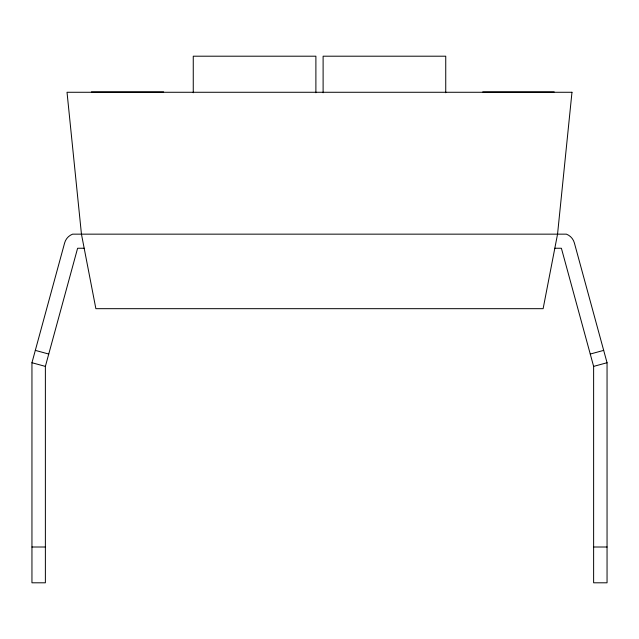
<?xml version="1.0" encoding="UTF-8"?>
<svg xmlns="http://www.w3.org/2000/svg" width="639" height="639" viewBox="0 0 639 639"><rect width="100%" height="100%" fill="white"/><g stroke="black" fill="none" stroke-linecap="round" stroke-linejoin="round"><path stroke-width="0.96" d="M84.172 248.244L77.607 248.244L45.377 366.387L45.377 582.8L31.95 582.8L31.95 362.728L64.635 242.908A13.012 13.012 0 0 1 72.606 234.154L566.394 234.154A13.012 13.012 0 0 1 574.365 242.908L607.05 362.728L607.05 582.8L593.623 582.8L593.623 366.387L561.393 248.244L554.828 248.244M590.252 354.046L603.679 350.38M593.623 366.387L607.05 362.728M91.409 91.904L163.64 91.904M482.749 91.904L554.197 91.904M31.95 547.008L45.377 547.008M593.623 547.008L607.05 547.008M35.321 350.38L48.748 354.046M31.95 362.728L45.377 366.387M445.742 92.759L445.742 56.2L323.11 56.2L323.11 92.759M315.89 92.759L315.89 56.2L193.258 56.2L193.258 92.759M571.977 92.272L557.551 234.154L543.126 308.677L95.874 308.677L81.449 234.154L67.023 92.272L571.977 92.272"/></g></svg>
